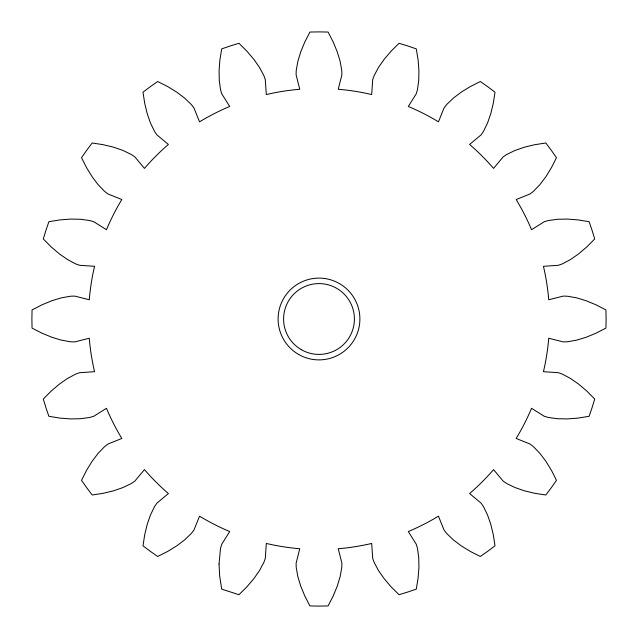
<?xml version="1.0" encoding="UTF-8"?>
<svg xmlns="http://www.w3.org/2000/svg" width="638" height="638" viewBox="0 0 638 638"><rect width="100%" height="100%" fill="white"/><g stroke="black" fill="none" stroke-linecap="round" stroke-linejoin="round"><path stroke-width="0.96" d="M219.033 564.008L219.679 576.082L221.705 589.113L238.947 594.712L246.85 586.888L253.82 578.706L259.443 570.651L263.669 562.772A37.211 37.211 0 0 0 264.18 561.544L265.304 558.314L266.309 543.44A230.541 230.541 0 0 0 299.756 548.736L296.112 563.187L296.184 566.616A37.211 37.211 0 0 0 296.295 567.94L297.882 576.736L300.737 586.131L304.836 596.067L309.932 605.956L319 606.1L328.068 605.956L333.164 596.067L337.263 586.131L340.118 576.736L341.705 567.94A37.211 37.211 0 0 0 341.816 566.616L341.888 563.187L338.244 548.736A230.541 230.541 0 0 0 371.691 543.44L372.696 558.314L373.82 561.544A37.211 37.211 0 0 0 374.331 562.772L378.557 570.651L384.18 578.706L391.15 586.888L399.053 594.712L407.722 592.048L416.295 589.113L418.089 578.132L418.919 567.413L418.735 557.596L417.523 548.736A37.211 37.211 0 0 0 417.22 547.444L416.223 544.166L408.296 531.542A230.541 230.541 0 0 0 438.465 516.174L444.016 530.003L446.09 532.738A37.211 37.211 0 0 0 446.951 533.743L453.411 539.931L461.242 545.849L470.397 551.479L480.334 556.48L487.751 551.272L495 545.825L493.318 534.827L490.797 524.38L487.584 515.097L483.692 507.05A37.211 37.211 0 0 0 483.006 505.91L481.044 503.103L469.608 493.549A230.541 230.541 0 0 0 493.549 469.608L503.103 481.044L505.91 483.006A37.211 37.211 0 0 0 507.05 483.692L515.097 487.584L524.38 490.797L534.827 493.318L545.825 495L551.272 487.751L556.48 480.334L551.479 470.397L545.849 461.242L539.931 453.411L533.743 446.951A37.211 37.211 0 0 0 532.738 446.09L530.003 444.016L516.174 438.465A230.541 230.541 0 0 0 531.542 408.296L544.166 416.223L547.444 417.22A37.211 37.211 0 0 0 548.736 417.523L557.596 418.735L567.413 418.919L578.132 418.089L589.113 416.295L592.048 407.722L594.712 399.053L586.888 391.15L578.706 384.18L570.651 378.557L562.772 374.331A37.211 37.211 0 0 0 561.544 373.82L558.314 372.696L543.44 371.691A230.541 230.541 0 0 0 548.736 338.244L563.187 341.888L566.616 341.816A37.211 37.211 0 0 0 567.94 341.705L576.736 340.118L586.131 337.263L596.067 333.164L605.956 328.068L606.1 319L605.956 309.932L596.067 304.836L586.131 300.737L576.736 297.882L567.94 296.295A37.211 37.211 0 0 0 566.616 296.184L563.187 296.112L548.736 299.756A230.541 230.541 0 0 0 543.44 266.309L558.314 265.304L561.544 264.18A37.211 37.211 0 0 0 562.772 263.669L570.651 259.443L578.706 253.82L586.888 246.85L594.712 238.947L592.048 230.278L589.113 221.705L578.132 219.911L567.413 219.081L557.596 219.265L548.736 220.477A37.211 37.211 0 0 0 547.444 220.78L544.166 221.777L531.542 229.704A230.541 230.541 0 0 0 516.174 199.534L530.003 193.984L532.738 191.91A37.211 37.211 0 0 0 533.743 191.049L539.931 184.589L545.849 176.758L551.479 167.603L556.48 157.666L551.272 150.249L545.825 143L534.827 144.682L524.38 147.203L515.097 150.416L507.05 154.308A37.211 37.211 0 0 0 505.91 154.994L503.103 156.956L493.549 168.392A230.541 230.541 0 0 0 469.608 144.451L481.044 134.897L483.006 132.09A37.211 37.211 0 0 0 483.692 130.95L487.584 122.903L490.797 113.62L493.318 103.173L495 92.175L487.751 86.728L480.334 81.52L470.397 86.521L461.242 92.151L453.411 98.069L446.951 104.257A37.211 37.211 0 0 0 446.09 105.262L444.016 107.997L438.465 121.826A230.541 230.541 0 0 0 408.296 106.458L416.223 93.834L417.22 90.556A37.211 37.211 0 0 0 417.523 89.264L418.735 80.404L418.919 70.587L418.089 59.868L416.295 48.887L407.722 45.952L399.053 43.288L391.15 51.112L384.18 59.294L378.557 67.349L374.331 75.228A37.211 37.211 0 0 0 373.82 76.456L372.696 79.686L371.691 94.56A230.541 230.541 0 0 0 338.244 89.264L341.888 74.813L341.816 71.384A37.211 37.211 0 0 0 341.705 70.06L340.118 61.264L337.263 51.869L333.164 41.933L328.068 32.044L319 31.9L309.932 32.044L304.836 41.933L300.737 51.869L297.882 61.264L296.295 70.06A37.211 37.211 0 0 0 296.184 71.384L296.112 74.813L299.756 89.264A230.541 230.541 0 0 0 266.309 94.56L265.304 79.686L264.18 76.456A37.211 37.211 0 0 0 263.669 75.228L259.443 67.349L253.82 59.294L246.85 51.112L238.947 43.288L230.278 45.952L221.705 48.887L219.911 59.868L219.081 70.587L219.265 80.404L220.477 89.264A37.211 37.211 0 0 0 220.78 90.556L221.777 93.834L229.704 106.458A230.541 230.541 0 0 0 199.534 121.826L193.984 107.997L191.91 105.262A37.211 37.211 0 0 0 191.049 104.257L184.589 98.069L176.758 92.151L167.603 86.521L157.666 81.52L150.249 86.728L143 92.175L144.682 103.173L147.203 113.62L150.416 122.903L154.308 130.95A37.211 37.211 0 0 0 154.994 132.09L156.956 134.897L168.392 144.451A230.541 230.541 0 0 0 144.451 168.392L134.897 156.956L132.09 154.994A37.211 37.211 0 0 0 130.95 154.308L122.903 150.416L113.62 147.203L103.173 144.682L92.175 143L86.728 150.249L81.52 157.666L86.521 167.603L92.151 176.758L98.069 184.589L104.257 191.049A37.211 37.211 0 0 0 105.262 191.91L107.997 193.984L121.826 199.534A230.541 230.541 0 0 0 106.458 229.704L93.834 221.777L90.556 220.78A37.211 37.211 0 0 0 89.264 220.477L80.404 219.265L70.587 219.081L59.868 219.911L48.887 221.705L45.952 230.278L43.288 238.947L51.112 246.85L59.294 253.82L67.349 259.443L75.228 263.669A37.211 37.211 0 0 0 76.456 264.18L79.686 265.304L94.56 266.309A230.541 230.541 0 0 0 89.264 299.756L74.813 296.112L71.384 296.184A37.211 37.211 0 0 0 70.06 296.295L61.264 297.882L51.869 300.737L41.933 304.836L32.044 309.932L31.9 319L32.044 328.068L41.933 333.164L51.869 337.263L61.264 340.118L70.06 341.705A37.211 37.211 0 0 0 71.384 341.816L74.813 341.888L89.264 338.244A230.541 230.541 0 0 0 94.56 371.691L79.686 372.696L76.456 373.82A37.211 37.211 0 0 0 75.228 374.331L67.349 378.557L59.294 384.18L51.112 391.15L43.288 399.053L45.952 407.722L48.887 416.295L59.868 418.089L70.587 418.919L80.404 418.735L89.264 417.523A37.211 37.211 0 0 0 90.556 417.22L93.834 416.223L106.458 408.296A230.541 230.541 0 0 0 121.826 438.465L107.997 444.016L105.262 446.09A37.211 37.211 0 0 0 104.257 446.951L98.069 453.411L92.151 461.242L86.521 470.397L81.52 480.334L86.728 487.751L92.175 495L103.173 493.318L113.62 490.797L122.903 487.584L130.95 483.692A37.211 37.211 0 0 0 132.09 483.006L134.897 481.044L144.451 469.608A230.541 230.541 0 0 0 168.392 493.549L156.956 503.103L154.994 505.91A37.211 37.211 0 0 0 154.308 507.05L150.416 515.097L147.203 524.38L144.682 534.827L143 545.825L150.249 551.272L157.666 556.48L167.603 551.479L176.758 545.849L184.589 539.931L191.049 533.743A37.211 37.211 0 0 0 191.91 532.738L193.984 530.003L199.534 516.174A230.541 230.541 0 0 0 229.704 531.542L221.777 544.166L220.78 547.444A37.211 37.211 0 0 0 220.477 548.736L219.033 564.008M298.552 354.409A40.888 40.888 0 0 0 359.888 319A40.888 40.888 0 0 0 298.552 283.591A40.888 40.888 0 0 0 298.552 354.409M301.296 349.664A35.409 35.409 0 0 0 354.409 319A35.409 35.409 0 0 0 301.296 288.336A35.409 35.409 0 0 0 301.296 349.664"/></g></svg>
